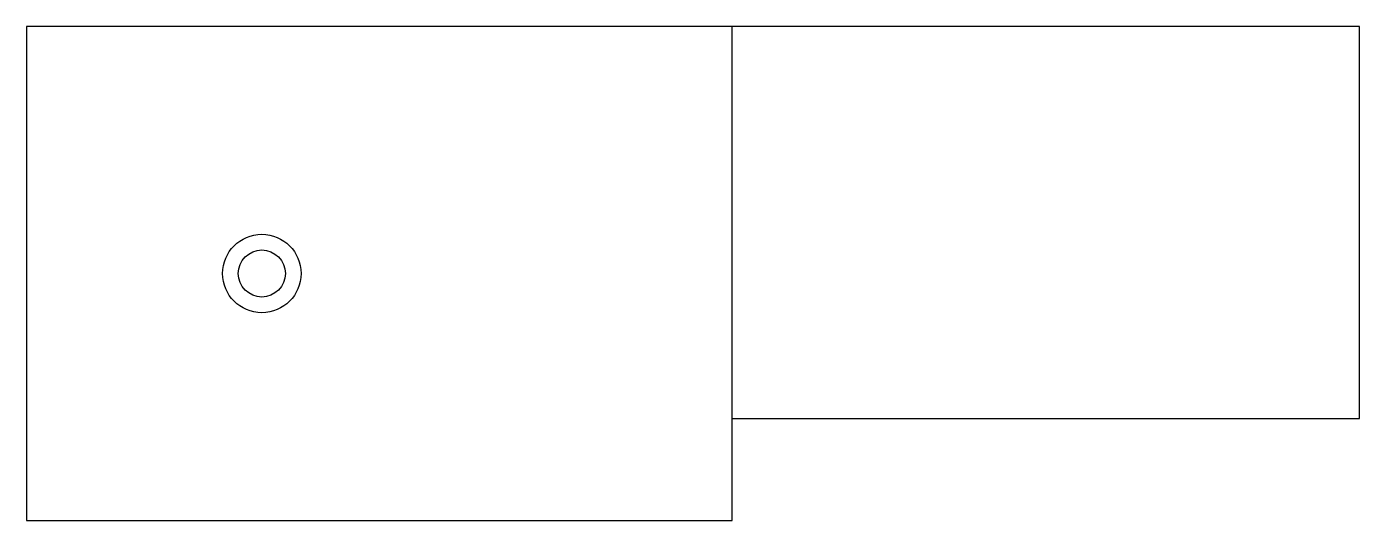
# Model space of a CAD drawing. Header units: millimetres. Extents: x 2216.6 to 2301.6, y 109.9 to 141.4.
import ezdxf

# ---------------------------------------------------------------- set-up
doc = ezdxf.new("R2010")
doc.units = ezdxf.units.MM

msp = doc.modelspace()

# ---------------------------------------------------------------- linework, layer by layer
for p, q in [((2261.597, 141.445), (2216.597, 141.445)), ((2216.597, 141.445), (2216.597, 109.945)), ((2261.597, 109.945), (2261.597, 141.445)), ((2301.597, 141.445), (2261.597, 141.445)), ((2301.597, 116.445), (2301.597, 141.445)), ((2261.597, 116.445), (2301.597, 116.445)), ((2216.597, 109.945), (2261.597, 109.945))]:
    msp.add_line(p, q)
for radius in [2.5, 1.5]:
    msp.add_circle((2231.597, 125.695), radius)

doc.saveas('drawing.dxf')
